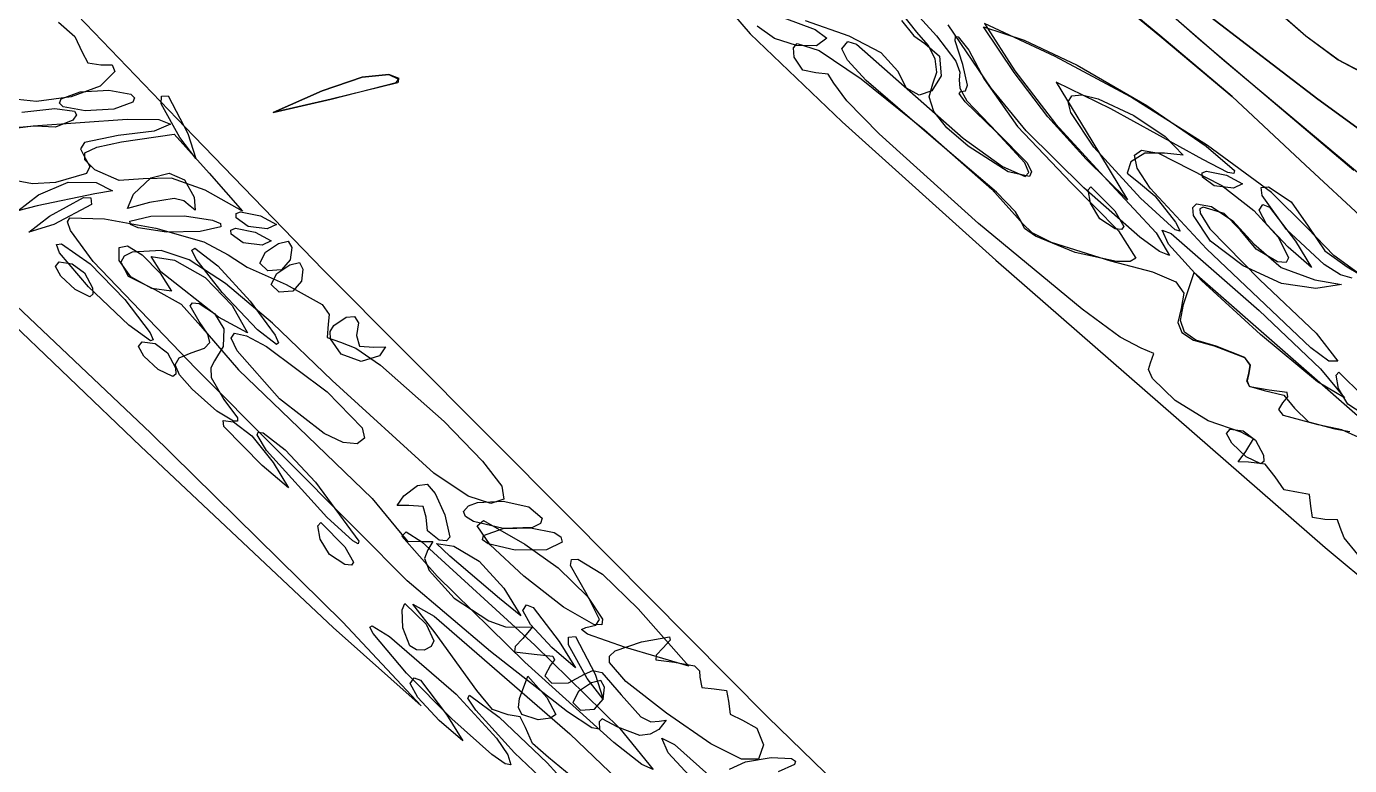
# Model space of a CAD drawing. Extents: x -886 to 651, y -59 to 942.
# Drawn here: x -359.68 to -312.21, y 154.74 to 181.24 of the extents above; entities that cross this region are included whole.
import ezdxf

# ---------------------------------------------------------------- set-up
doc = ezdxf.new("R2010")
doc.units = 0

msp = doc.modelspace()

# ---------------------------------------------------------------- linework, layer by layer
at = {"layer": 'Layer 1'}
for p, q in [((-353.67925, 177.31502), (-364.10565, 188.16112)), ((-316.703946, 180.017021), (-321.761311, 184.40117)), ((-320.892398, 183.699216), (-317.55909, 180.75116)), ((-316.60602, 183.38016), (-313.77858, 180.902201)), ((-313.777776, 180.901755), (-316.60519, 183.3798)), ((-335.208141, 182.717315), (-333.719969, 180.975691)), ((-319.01821, 180.91836), (-321.107647, 182.659421)), ((-321.01186, 182.55741), (-319.01948, 180.91262)), ((-327.73558, 181.03927), (-328.654671, 182.20823)), ((-328.011282, 181.98687), (-327.02632, 180.90483)), ((-358.53795, 181.39276), (-357.948962, 180.88446)), ((-332.50727, 181.54801), (-331.38382, 181.130227)), ((-330.16688, 180.89399), (-331.73181, 181.44608)), ((-328.281574, 181.456384), (-327.844393, 180.904089)), ((-317.182642, 181.581896), (-313.349045, 178.64019)), ((-313.348887, 178.639958), (-317.182473, 181.581656)), ((-357.948962, 180.88446), (-357.68846, 180.31712)), ((-333.719969, 180.975691), (-330.412032, 177.822862)), ((-332.84257, 180.812526), (-333.46245, 181.25994)), ((-331.38382, 181.130227), (-330.95859, 180.82154)), ((-329.008683, 180.297962), (-330.16688, 180.89399)), ((-327.844393, 180.904089), (-327.44901, 180.62806)), ((-327.322968, 180.573518), (-327.73558, 181.03927)), ((-327.02632, 180.90483), (-326.33461, 179.999319)), ((-325.06242, 179.03083), (-326.60459, 181.304)), ((-326.362706, 180.727291), (-326.348648, 180.88259)), ((-326.348648, 180.88259), (-326.252087, 180.871561)), ((-324.24248, 179.59291), (-325.34484, 181.23362)), ((-325.34484, 181.23362), (-323.88199, 180.74955)), ((-322.77296, 180.16342), (-325.30698, 181.35279)), ((-325.30698, 181.35279), (-324.22385, 179.65034)), ((-319.01948, 180.91262), (-316.418645, 178.728181)), ((-316.418678, 178.729739), (-319.01821, 180.91836)), ((-313.77858, 180.902201), (-312.612737, 180.052203)), ((-312.611936, 180.051746), (-313.777776, 180.901755)), ((-332.051786, 180.561107), (-332.84257, 180.812526)), ((-332.162255, 180.479051), (-332.02809, 180.634272)), ((-332.13225, 180.14056), (-332.162255, 180.479051)), ((-331.34037, 180.549505), (-332.051786, 180.561107)), ((-332.02809, 180.634272), (-331.244841, 180.382446)), ((-330.95859, 180.82154), (-331.34037, 180.549505)), ((-330.95859, 180.82154), (-330.95859, 180.82154)), ((-330.43048, 180.44492), (-330.206124, 180.708454)), ((-330.227641, 180.034557), (-330.43048, 180.44492)), ((-330.206124, 180.708454), (-329.89545, 180.60829)), ((-329.89545, 180.60829), (-326.07112, 177.239301)), ((-327.44901, 180.62806), (-326.918971, 180.178445)), ((-327.08086, 180.08231), (-327.322968, 180.573518)), ((-326.08813, 179.87999), (-326.362706, 180.727291)), ((-326.252087, 180.871561), (-325.866643, 180.388241)), ((-323.88199, 180.74955), (-321.986421, 179.861301)), ((-317.55909, 180.75116), (-312.057895, 176.093516)), ((-357.68846, 180.31712), (-357.481181, 179.935161)), ((-357.481181, 179.935161), (-357.02014, 179.87259)), ((-331.828607, 179.681696), (-332.13225, 180.14056)), ((-331.244841, 180.382446), (-329.737695, 179.360155)), ((-329.554959, 179.303515), (-330.227641, 180.034557)), ((-328.4217, 179.64024), (-329.008683, 180.297962)), ((-327.021633, 179.605404), (-327.08086, 180.08231)), ((-326.918971, 180.178445), (-326.85916, 179.47599)), ((-326.33461, 179.999319), (-326.190088, 179.609858)), ((-325.866643, 180.388241), (-325.31674, 179.35277)), ((-320.068168, 178.720023), (-322.77296, 180.16342)), ((-311.258233, 175.442381), (-316.703946, 180.017021)), ((-312.612737, 180.052203), (-311.82147, 179.62578)), ((-311.82064, 179.62542), (-312.611936, 180.051746)), ((-356.50654, 179.62632), (-357.040613, 179.106133)), ((-357.02014, 179.87259), (-356.604554, 179.868244)), ((-356.604554, 179.868244), (-356.50654, 179.62632)), ((-346.68075, 179.52008), (-347.638405, 179.428078)), ((-347.637145, 179.427567), (-346.67949, 179.51957)), ((-346.312229, 179.376869), (-346.68075, 179.52008)), ((-346.67949, 179.51957), (-346.329068, 179.352971)), ((-331.35581, 179.57984), (-331.828607, 179.681696)), ((-330.920616, 179.53546), (-331.35581, 179.57984)), ((-330.70734, 179.21475), (-330.920616, 179.53546)), ((-328.106415, 179.026692), (-328.4217, 179.64024)), ((-326.85916, 179.47599), (-327.196365, 178.93103)), ((-327.15766, 179.18256), (-327.021633, 179.605404)), ((-326.190088, 179.609858), (-326.21527, 179.33143)), ((-325.918001, 179.135739), (-326.08813, 179.87999)), ((-323.02894, 178.004713), (-324.24248, 179.59291)), ((-324.22385, 179.65034), (-322.757155, 177.749253)), ((-321.986421, 179.861301), (-319.48321, 178.40549)), ((-357.040613, 179.106133), (-358.084116, 178.723266)), ((-347.638405, 179.428078), (-349.06853, 178.93499)), ((-349.06727, 178.93448), (-347.637145, 179.427567)), ((-348.74795, 178.63971), (-346.41292, 179.233938)), ((-346.35891, 179.2243), (-348.74669, 178.6392)), ((-346.41292, 179.233938), (-346.312229, 179.376869)), ((-346.329068, 179.352971), (-346.35891, 179.2243)), ((-346.35891, 179.2243), (-346.35891, 179.2243)), ((-330.247731, 178.571316), (-330.70734, 179.21475)), ((-329.737695, 179.360155), (-327.46184, 177.54247)), ((-327.22128, 177.29307), (-329.554959, 179.303515)), ((-327.655044, 178.785776), (-328.106415, 179.026692)), ((-327.28795, 178.716689), (-327.15766, 179.18256)), ((-326.21527, 179.33143), (-326.197329, 179.028391)), ((-326.197329, 179.028391), (-325.93539, 178.571906)), ((-325.985233, 178.940642), (-325.918001, 179.135739)), ((-325.31674, 179.35277), (-324.118601, 177.655794)), ((-325.31674, 179.35277), (-325.31674, 179.35277)), ((-323.808081, 177.504081), (-325.06242, 179.03083)), ((-320.77447, 178.29368), (-322.7365, 179.24721)), ((-322.7365, 179.24721), (-321.45747, 177.13778)), ((-359.326087, 178.552981), (-360.45556, 178.67054)), ((-358.084116, 178.723266), (-359.326087, 178.552981)), ((-358.501824, 178.498672), (-358.43615, 178.64835)), ((-358.43615, 178.64835), (-357.755507, 178.894563)), ((-357.755507, 178.894563), (-356.72283, 178.9622)), ((-356.72283, 178.9622), (-355.942741, 178.810497)), ((-355.8694, 178.5293), (-356.550042, 178.283088)), ((-355.942741, 178.810497), (-355.803726, 178.678978)), ((-355.803726, 178.678978), (-355.8694, 178.5293)), ((-355.8694, 178.5293), (-355.8694, 178.5293)), ((-354.848211, 178.467651), (-354.840817, 178.73979)), ((-354.840817, 178.73979), (-354.59761, 178.75999)), ((-354.59761, 178.75999), (-353.88891, 177.4095)), ((-349.06853, 178.93499), (-350.83509, 178.15629)), ((-350.83509, 178.15629), (-348.74795, 178.63971)), ((-350.83383, 178.15578), (-349.06727, 178.93448)), ((-348.74669, 178.6392), (-350.83383, 178.15578)), ((-349.06853, 178.93499), (-349.06853, 178.93499)), ((-329.082833, 177.389316), (-330.247731, 178.571316)), ((-327.196365, 178.93103), (-327.655044, 178.785776)), ((-327.125234, 178.196943), (-327.28795, 178.716689)), ((-326.213613, 178.835613), (-326.15123, 178.90616)), ((-325.998719, 178.542295), (-326.213613, 178.835613)), ((-326.15123, 178.90616), (-325.985233, 178.940642)), ((-324.90117, 177.47517), (-325.998719, 178.542295)), ((-325.93539, 178.571906), (-324.85769, 177.44606)), ((-322.301979, 178.541076), (-322.168753, 178.753595)), ((-322.21425, 178.159437), (-322.301979, 178.541076)), ((-322.168753, 178.753595), (-321.811596, 178.789994)), ((-321.811596, 178.789994), (-321.22753, 178.64327)), ((-321.22753, 178.64327), (-319.951492, 178.05057)), ((-317.304546, 176.975065), (-320.068168, 178.720023)), ((-313.78655, 176.26547), (-316.418678, 178.729739)), ((-316.418645, 178.728181), (-313.78598, 176.26565)), ((-313.349045, 178.64019), (-303.5584, 171.5038)), ((-303.55822, 171.50356), (-313.348887, 178.639958)), ((-359.845252, 178.166003), (-358.65948, 178.30552)), ((-358.65948, 178.30552), (-357.956766, 178.210601)), ((-358.362809, 178.367153), (-358.501824, 178.498672)), ((-357.58272, 178.21545), (-358.362809, 178.367153)), ((-357.887025, 178.072168), (-358.022, 177.8843)), ((-357.956766, 178.210601), (-357.887025, 178.072168)), ((-356.550042, 178.283088), (-357.58272, 178.21545)), ((-354.18028, 177.2566), (-354.848211, 178.467651)), ((-326.663829, 177.613269), (-327.125234, 178.196943)), ((-321.387834, 176.916811), (-322.21425, 178.159437)), ((-317.46749, 176.4778), (-320.77447, 178.29368)), ((-319.951492, 178.05057), (-318.82553, 177.29452)), ((-319.48321, 178.4055), (-317.347329, 176.95527)), ((-319.48321, 178.40549), (-319.48321, 178.4055)), ((-360.280435, 177.573828), (-359.44172, 177.67821)), ((-359.38127, 177.66984), (-360.229794, 177.602476)), ((-359.44172, 177.67821), (-356.07084, 177.91331)), ((-358.644331, 177.627602), (-359.38127, 177.66984)), ((-358.022, 177.8843), (-358.644331, 177.627602)), ((-358.022, 177.8843), (-358.022, 177.8843)), ((-356.07084, 177.91331), (-354.932684, 177.908359)), ((-354.51284, 177.7345), (-355.102621, 177.494575)), ((-354.932684, 177.908359), (-354.51284, 177.7345)), ((-354.51284, 177.7345), (-354.51284, 177.7345)), ((-330.412032, 177.822862), (-324.89844, 172.86503)), ((-325.89805, 176.95562), (-326.663829, 177.613269)), ((-324.118601, 177.655794), (-322.19105, 175.63526)), ((-321.65928, 176.49027), (-323.02894, 178.004713)), ((-322.757155, 177.749253), (-320.75184, 175.56921)), ((-356.39189, 177.33082), (-357.602376, 177.082765)), ((-357.161328, 176.913425), (-356.27481, 177.10432)), ((-355.102621, 177.494575), (-356.39189, 177.33082)), ((-356.27481, 177.10432), (-354.38688, 177.38214)), ((-354.38688, 177.38214), (-353.12274, 175.97946)), ((-353.604826, 176.514095), (-354.18028, 177.2566)), ((-353.88891, 177.4095), (-353.604826, 176.514095)), ((-353.88891, 177.4095), (-353.88891, 177.4095)), ((-349.04234, 172.51748), (-353.67925, 177.31502)), ((-325.523396, 174.174868), (-329.082833, 177.389316)), ((-327.46185, 177.54247), (-325.047937, 175.404006)), ((-327.46184, 177.54247), (-327.46185, 177.54247)), ((-324.879151, 175.306191), (-327.22128, 177.29307)), ((-326.07112, 177.239301), (-324.656415, 176.219917)), ((-323.862329, 176.35448), (-324.90117, 177.47517)), ((-324.85769, 177.44606), (-323.780686, 176.352298)), ((-321.74313, 175.451923), (-323.808081, 177.504081)), ((-321.45747, 177.13778), (-320.17845, 175.02836)), ((-318.82553, 177.29452), (-318.176154, 176.628726)), ((-318.82553, 177.29452), (-318.82553, 177.29452)), ((-357.602376, 177.082765), (-357.74498, 176.850656)), ((-357.74498, 176.850656), (-357.58809, 176.54059)), ((-357.59258, 176.457309), (-357.585849, 176.713339)), ((-357.585849, 176.713339), (-357.161328, 176.913425)), ((-324.454441, 176.034681), (-325.89805, 176.95562)), ((-319.71332, 175.08173), (-321.387834, 176.916811)), ((-319.554567, 176.694404), (-320.056282, 176.393449)), ((-319.924801, 176.625718), (-319.669009, 176.807235)), ((-319.823, 176.16681), (-319.924801, 176.625718)), ((-319.669009, 176.807235), (-319.05918, 176.696568)), ((-318.84893, 176.70169), (-319.554567, 176.694404)), ((-319.05918, 176.696568), (-316.79164, 175.53951)), ((-318.176154, 176.628726), (-318.84893, 176.70169)), ((-317.347329, 176.95527), (-316.33491, 176.08047)), ((-315.010802, 175.2874), (-317.304546, 176.975065)), ((-357.22573, 176.09858), (-357.59258, 176.457309)), ((-357.58809, 176.54059), (-357.414598, 176.220227)), ((-357.414598, 176.220227), (-357.52552, 175.971549)), ((-324.656415, 176.219917), (-323.85092, 175.8619)), ((-323.710958, 176.003206), (-323.862329, 176.35448)), ((-323.780686, 176.352298), (-323.62445, 176.025581)), ((-320.17845, 175.02836), (-321.65928, 176.49027)), ((-320.056282, 176.393449), (-320.187652, 175.985249)), ((-319.360047, 175.445305), (-319.823, 176.16681)), ((-316.579997, 176.005347), (-317.46749, 176.4778)), ((-311.66719, 174.310384), (-313.78655, 176.26547)), ((-313.78598, 176.26565), (-311.666611, 174.310581)), ((-359.469657, 175.598711), (-360.044456, 175.70314)), ((-357.52552, 175.971549), (-358.64471, 175.65216)), ((-356.360099, 175.722037), (-357.22573, 176.09858)), ((-355.49173, 175.77475), (-356.360099, 175.722037)), ((-355.84051, 175.2352), (-355.221539, 175.810188)), ((-354.482045, 175.805971), (-355.49173, 175.77475)), ((-355.221539, 175.810188), (-354.568296, 175.977588)), ((-354.568296, 175.977588), (-354.00864, 175.744341)), ((-353.27667, 175.37781), (-354.482045, 175.805971)), ((-354.00864, 175.744341), (-353.67043, 175.11739)), ((-353.12274, 175.97946), (-351.93194, 174.62251)), ((-353.12274, 175.97946), (-353.12274, 175.97946)), ((-323.697461, 175.857706), (-324.454441, 176.034681)), ((-323.85092, 175.8619), (-323.710958, 176.003206)), ((-323.62445, 176.025581), (-323.697461, 175.857706)), ((-320.187652, 175.985249), (-319.78225, 175.65623)), ((-317.496579, 175.992373), (-317.335215, 176.055131)), ((-317.48942, 175.84274), (-317.496579, 175.992373)), ((-317.061487, 175.533546), (-317.48942, 175.84274)), ((-317.335215, 176.055131), (-316.62091, 175.91104)), ((-316.62091, 175.91104), (-316.046906, 175.602796)), ((-316.358572, 175.967947), (-316.579997, 176.005347)), ((-316.33491, 176.08047), (-316.358572, 175.967947)), ((-359.99851, 174.634136), (-359.25591, 175.21019)), ((-358.64471, 175.65216), (-359.469657, 175.598711)), ((-357.22577, 175.24668), (-359.29721, 174.81364)), ((-359.25591, 175.21019), (-358.181974, 175.658296)), ((-358.181974, 175.658296), (-357.18447, 175.64324)), ((-356.600496, 175.352987), (-357.22577, 175.24668)), ((-357.22577, 175.24668), (-357.22577, 175.24668)), ((-357.18447, 175.64324), (-356.600496, 175.352987)), ((-356.061074, 174.712863), (-355.84051, 175.2352)), ((-351.93194, 174.62251), (-353.27667, 175.37781)), ((-325.047937, 175.404006), (-323.92377, 174.15235)), ((-324.197225, 174.600626), (-324.879151, 175.306191)), ((-322.19105, 175.63526), (-320.500215, 173.914959)), ((-319.737812, 173.689853), (-321.74313, 175.451923)), ((-321.590855, 175.379912), (-321.488551, 175.498289)), ((-321.50741, 174.90312), (-321.590855, 175.379912)), ((-321.488551, 175.498289), (-320.6249, 174.62807)), ((-320.75184, 175.56921), (-319.152638, 173.843089)), ((-319.78225, 175.65623), (-319.195401, 175.175079)), ((-317.33646, 173.27368), (-319.360047, 175.445305)), ((-316.37623, 175.44486), (-317.061487, 175.533546)), ((-316.79164, 175.53951), (-316.7916, 175.53963)), ((-316.7916, 175.53963), (-315.642603, 174.649597)), ((-316.046906, 175.602796), (-316.37624, 175.4448)), ((-316.37624, 175.4448), (-316.37623, 175.44486)), ((-315.376319, 175.471509), (-315.11153, 175.48854)), ((-315.347481, 175.187444), (-315.376319, 175.471509)), ((-314.47137, 173.96666), (-315.347481, 175.187444)), ((-315.11153, 175.48854), (-314.300424, 174.95303)), ((-313.71564, 174.01588), (-315.010802, 175.2874)), ((-364.008132, 174.97966), (-355.2233, 166.65358)), ((-359.29721, 174.81364), (-359.99851, 174.634136)), ((-358.85246, 174.43842), (-357.641405, 175.106351)), ((-357.34907, 174.85575), (-358.69956, 174.14705)), ((-357.641405, 175.106351), (-357.369268, 175.098957)), ((-357.369268, 175.098957), (-357.34907, 174.85575)), ((-357.34907, 174.85575), (-357.34907, 174.85575)), ((-355.27078, 174.931), (-356.061074, 174.712863)), ((-354.383339, 175.079738), (-355.27078, 174.931)), ((-354.034387, 174.990974), (-354.383339, 175.079738)), ((-353.81242, 174.79922), (-354.034387, 174.990974)), ((-353.628227, 174.650881), (-353.81242, 174.79922)), ((-353.67046, 175.1174), (-353.628227, 174.650881)), ((-353.67043, 175.11739), (-353.67046, 175.1174)), ((-321.173421, 174.346159), (-321.50741, 174.90312)), ((-318.470925, 173.949234), (-319.71332, 175.08173)), ((-319.195401, 175.175079), (-318.45274, 174.22658)), ((-317.825625, 174.745686), (-317.703577, 174.887898)), ((-317.8104, 174.4596), (-317.825625, 174.745686)), ((-317.703577, 174.887898), (-317.158276, 174.792405)), ((-317.45971, 174.76805), (-317.576028, 174.708227)), ((-316.709594, 174.541651), (-317.45971, 174.76805)), ((-317.158276, 174.792405), (-316.395725, 174.276537)), ((-315.45321, 174.6526), (-315.316671, 174.856832)), ((-315.316671, 174.856832), (-315.085551, 174.767002)), ((-315.085551, 174.767002), (-314.14766, 173.54189)), ((-314.300424, 174.95303), (-313.69592, 174.08152)), ((-359.594961, 173.86297), (-358.85246, 174.43842)), ((-358.216385, 174.241835), (-358.12822, 174.38208)), ((-358.100174, 173.927457), (-358.216385, 174.241835)), ((-358.12822, 174.38208), (-356.883397, 174.349968)), ((-356.883397, 174.349968), (-355.037263, 174.005557)), ((-355.96929, 174.261358), (-355.21943, 174.43615)), ((-355.953543, 174.147708), (-355.96929, 174.261358)), ((-355.21943, 174.43615), (-354.017864, 174.453444)), ((-354.017864, 174.453444), (-353.00265, 174.3)), ((-353.00265, 174.3), (-352.720293, 174.174492)), ((-352.162469, 174.532089), (-352.001105, 174.594849)), ((-352.15531, 174.38245), (-352.162469, 174.532089)), ((-351.727377, 174.073265), (-352.15531, 174.38245)), ((-352.001105, 174.594849), (-351.2868, 174.45075)), ((-351.2868, 174.45075), (-350.712796, 174.142515)), ((-323.98297, 174.22133), (-324.197225, 174.600626)), ((-320.62365, 173.99208), (-321.173421, 174.346159)), ((-320.6249, 174.62807), (-320.62465, 174.62807)), ((-320.62465, 174.62807), (-320.306742, 174.072415)), ((-317.19409, 173.541692), (-317.8104, 174.4596)), ((-317.576028, 174.708227), (-317.569723, 174.550963)), ((-317.569723, 174.550963), (-317.222636, 173.986898)), ((-316.13446, 173.94605), (-316.709594, 174.541651)), ((-316.395725, 174.276537), (-315.63715, 173.44371)), ((-315.642603, 174.649597), (-314.760926, 173.673091)), ((-315.183274, 174.149829), (-315.45321, 174.6526)), ((-358.69956, 174.14705), (-359.594961, 173.86297)), ((-357.290013, 172.818609), (-358.100174, 173.927457)), ((-355.67119, 174.0222), (-355.953543, 174.147708)), ((-354.655976, 173.868756), (-355.67119, 174.0222)), ((-355.037263, 174.005557), (-353.315265, 173.517998)), ((-353.45441, 173.88605), (-354.655976, 173.868756)), ((-352.704546, 174.060843), (-353.45441, 173.88605)), ((-353.45441, 173.88605), (-353.45441, 173.88605)), ((-352.720293, 174.174492), (-352.704546, 174.060843)), ((-352.346885, 173.943853), (-352.185524, 174.006611)), ((-352.33972, 173.79422), (-352.346885, 173.943853)), ((-351.911792, 173.485026), (-352.33972, 173.79422)), ((-352.185524, 174.006611), (-351.47122, 173.86252)), ((-351.04212, 173.98458), (-351.727377, 174.073265)), ((-351.47122, 173.86252), (-350.897216, 173.554285)), ((-350.712796, 174.142515), (-351.04213, 173.98452)), ((-351.04213, 173.98452), (-351.04212, 173.98458)), ((-321.801481, 171.101902), (-325.523396, 174.174868)), ((-323.872414, 173.998901), (-323.98297, 174.22133)), ((-323.92377, 174.15235), (-323.612254, 173.856971)), ((-323.472536, 173.720339), (-323.872414, 173.998901)), ((-323.612254, 173.856971), (-322.916149, 173.511154)), ((-320.385821, 173.966947), (-320.62365, 173.99208)), ((-320.500215, 173.914959), (-319.8712, 172.93982)), ((-320.306742, 174.072415), (-320.385821, 173.966947)), ((-319.152638, 173.843089), (-318.66237, 173.03337)), ((-318.70616, 173.43553), (-318.926714, 173.940096)), ((-318.926714, 173.940096), (-318.607527, 173.822048)), ((-318.607527, 173.822048), (-315.44498, 171.05849)), ((-318.288119, 173.897646), (-318.470925, 173.949234)), ((-318.45274, 174.22658), (-318.288119, 173.897646)), ((-317.222636, 173.986898), (-315.42431, 172.16011)), ((-315.553145, 173.25771), (-316.13446, 173.94605)), ((-314.41461, 173.32506), (-315.183274, 174.149829)), ((-313.119165, 172.702066), (-314.47137, 173.96666)), ((-312.771841, 173.024901), (-313.71564, 174.01588)), ((-313.69592, 174.08152), (-313.095878, 173.19572)), ((-313.69592, 174.08152), (-313.69592, 174.08152)), ((-358.611472, 173.426208), (-358.42169, 173.4506)), ((-358.49217, 173.12667), (-358.611472, 173.426208)), ((-358.42169, 173.4506), (-357.399076, 172.734198)), ((-356.35749, 172.85453), (-356.3533, 173.312747)), ((-356.3533, 173.312747), (-356.052655, 173.372219)), ((-356.052655, 173.372219), (-355.536715, 173.058241)), ((-353.744463, 173.22331), (-353.63934, 173.29151)), ((-353.63934, 173.29151), (-352.812769, 172.655761)), ((-353.315265, 173.517998), (-352.44285, 173.05644)), ((-351.22654, 173.39634), (-351.911792, 173.485026)), ((-350.897216, 173.554285), (-351.22655, 173.39629)), ((-351.22655, 173.39629), (-351.22654, 173.39634)), ((-351.10107, 173.15258), (-350.638549, 173.464304)), ((-350.638549, 173.464304), (-350.29464, 173.54673)), ((-350.29464, 173.54673), (-350.165266, 173.316785)), ((-350.165266, 173.316785), (-350.21854, 172.87753)), ((-322.05752, 173.13711), (-323.472536, 173.720339)), ((-322.916149, 173.511154), (-320.78247, 172.8404)), ((-319.029466, 173.172445), (-319.737812, 173.689853)), ((-317.522953, 172.132228), (-318.70616, 173.43553)), ((-316.023891, 172.660592), (-317.19409, 173.541692)), ((-315.63715, 173.44371), (-314.663966, 172.597942)), ((-315.63715, 173.44371), (-315.63715, 173.44371)), ((-314.760926, 173.673091), (-314.393729, 172.947035)), ((-313.567874, 172.596239), (-314.41461, 173.32506)), ((-314.14766, 173.54189), (-313.567874, 172.596239)), ((-314.14766, 173.54189), (-314.14766, 173.54189)), ((-355.583225, 166.17615), (-362.550828, 172.851453)), ((-357.4534, 171.90502), (-358.49217, 173.12667)), ((-353.60644, 168.97666), (-357.290013, 172.818609)), ((-355.937091, 172.270631), (-356.35749, 172.85453)), ((-356.177058, 173.000784), (-356.298005, 172.791735)), ((-355.892326, 173.153752), (-356.177058, 173.000784)), ((-354.8452, 173.20834), (-355.892326, 173.153752)), ((-355.536715, 173.058241), (-354.88664, 172.39611)), ((-354.86678, 172.44876), (-355.20393, 172.995732)), ((-355.20393, 172.995732), (-354.37678, 172.86346)), ((-353.840683, 172.872606), (-354.8452, 173.20834)), ((-354.37678, 172.86346), (-353.265466, 172.236715)), ((-352.538565, 172.025369), (-353.840683, 172.872606)), ((-353.596154, 172.900833), (-353.744463, 173.22331)), ((-352.66688, 171.7017), (-353.596154, 172.900833)), ((-352.44285, 173.05644), (-352.4426, 173.05644)), ((-352.4426, 173.05644), (-351.759974, 172.607759)), ((-351.304336, 172.760058), (-351.10107, 173.15258)), ((-350.21854, 172.87753), (-350.531069, 172.519055)), ((-350.21854, 172.87753), (-350.21854, 172.87753)), ((-324.89844, 172.86503), (-313.08549, 162.555211)), ((-320.565829, 172.814402), (-322.05752, 173.13711)), ((-320.78247, 172.8404), (-319.279307, 172.446138)), ((-320.082995, 172.817852), (-320.565829, 172.814402)), ((-319.8712, 172.93982), (-320.082995, 172.817852)), ((-318.66237, 173.03337), (-319.029466, 173.172445)), ((-313.60213, 169.72233), (-317.33646, 173.27368)), ((-314.78817, 172.80835), (-315.553145, 173.25771)), ((-314.393729, 172.947035), (-314.480297, 172.783214)), ((-313.095878, 173.19572), (-312.29548, 172.62585)), ((-311.42467, 172.04668), (-312.771841, 173.024901)), ((-358.643991, 172.63705), (-358.509823, 172.801209)), ((-358.451229, 172.290536), (-358.643991, 172.63705)), ((-358.509823, 172.801209), (-358.04319, 172.73477)), ((-358.04319, 172.73477), (-357.599856, 172.409155)), ((-357.599856, 172.409155), (-357.31139, 171.86859)), ((-357.399076, 172.734198), (-356.14865, 171.45459)), ((-356.298005, 172.791735), (-356.034857, 172.288501)), ((-354.88664, 172.39611), (-354.482919, 171.753459)), ((-354.88664, 172.39611), (-354.88664, 172.39611)), ((-352.79239, 170.82021), (-354.86678, 172.44876)), ((-352.812769, 172.655761), (-351.65082, 171.38744)), ((-351.759974, 172.607759), (-350.36364, 171.99569)), ((-351.02497, 172.48338), (-351.304336, 172.760058)), ((-350.531069, 172.519055), (-351.02497, 172.48338)), ((-350.900582, 171.988305), (-350.69732, 172.38082)), ((-350.69732, 172.38082), (-350.234799, 172.692548)), ((-350.234799, 172.692548), (-349.89089, 172.77497)), ((-349.89089, 172.77497), (-349.761516, 172.545029)), ((-349.761516, 172.545029), (-349.81479, 172.10577)), ((-340.19049, 163.63961), (-349.04234, 172.51748)), ((-319.279307, 172.446138), (-318.446427, 172.090491)), ((-318.16586, 171.27662), (-317.78724, 172.41749)), ((-317.78724, 172.41749), (-310.96474, 166.44662)), ((-314.649964, 172.025047), (-316.023891, 172.660592)), ((-314.480297, 172.783214), (-314.78817, 172.80835)), ((-314.663966, 172.597942), (-313.45757, 172.15269)), ((-312.53401, 172.332509), (-313.119165, 172.702066)), ((-312.29548, 172.62585), (-311.852761, 172.362824)), ((-357.93707, 171.80991), (-358.451229, 172.290536)), ((-356.007391, 170.525779), (-357.4534, 171.90502)), ((-357.31139, 171.86861), (-357.301227, 171.640441)), ((-357.31139, 171.86859), (-357.31139, 171.86861)), ((-356.034857, 172.288501), (-355.0755, 171.81026)), ((-355.17956, 171.8518), (-355.937091, 172.270631)), ((-353.265466, 172.236715), (-352.30239, 171.23491)), ((-350.858358, 170.605437), (-352.538565, 172.025369)), ((-350.62122, 171.71162), (-350.900582, 171.988305)), ((-350.36364, 171.99569), (-349.068137, 171.275872)), ((-349.81479, 172.10577), (-350.127315, 171.747299)), ((-349.81479, 172.10577), (-349.81479, 172.10577)), ((-318.446427, 172.090491), (-318.149801, 171.682886)), ((-315.401809, 170.193413), (-317.522953, 172.132228)), ((-315.42431, 172.16011), (-313.400817, 170.242043)), ((-313.42247, 171.8438), (-314.649964, 172.025047)), ((-313.45757, 172.15269), (-312.494154, 171.994334)), ((-312.494154, 171.994334), (-313.42247, 171.8438)), ((-312.11268, 172.21475), (-312.53401, 172.332509)), ((-357.413064, 171.553581), (-357.93707, 171.80991)), ((-357.301227, 171.640441), (-357.413064, 171.553581)), ((-356.14865, 171.45459), (-356.14864, 171.45461)), ((-356.14864, 171.45461), (-355.243737, 170.262157)), ((-354.482919, 171.753459), (-355.17956, 171.8518)), ((-355.0755, 171.81026), (-354.137629, 171.280935)), ((-351.397866, 170.366737), (-352.66688, 171.7017)), ((-351.65082, 171.38744), (-351.65077, 171.38759)), ((-351.65077, 171.38759), (-350.75493, 170.167948)), ((-350.127315, 171.747299), (-350.62122, 171.71162)), ((-318.149801, 171.682886), (-318.2554, 171.13275)), ((-354.137629, 171.280935), (-353.42733, 170.48971)), ((-353.8086, 171.223529), (-353.728547, 171.330325)), ((-353.49136, 170.66029), (-353.8086, 171.223529)), ((-353.728547, 171.330325), (-353.48936, 171.30529)), ((-353.48936, 171.30529), (-352.93956, 170.951318)), ((-352.93956, 170.951318), (-352.60561, 170.39426)), ((-352.30239, 171.23491), (-351.752889, 170.262556)), ((-352.30239, 171.23491), (-352.30239, 171.23491)), ((-349.068137, 171.275872), (-348.819046, 170.913983)), ((-348.819046, 170.913983), (-348.85751, 170.57137)), ((-320.433486, 170.096757), (-321.801481, 171.101902)), ((-318.2554, 171.13275), (-318.370504, 170.632755)), ((-318.269293, 170.693671), (-318.16586, 171.27662)), ((-315.44498, 171.05849), (-313.247396, 168.96764)), ((-315.44498, 171.05849), (-315.44498, 171.05849)), ((-355.233745, 169.965353), (-356.007391, 170.525779)), ((-353.169398, 170.213058), (-353.49136, 170.66029)), ((-353.42733, 170.48971), (-352.078363, 168.930596)), ((-351.752889, 170.262556), (-352.79239, 170.82021)), ((-348.71957, 168.55162), (-350.858358, 170.605437)), ((-348.85751, 170.57137), (-348.89219, 170.092055)), ((-348.783802, 170.308089), (-348.65344, 170.5204)), ((-348.65344, 170.5204), (-348.213966, 170.813436)), ((-348.213966, 170.813436), (-347.909411, 170.84133)), ((-347.909411, 170.84133), (-347.773278, 170.618874)), ((-347.773278, 170.618874), (-347.83907, 170.16086)), ((-318.370504, 170.632755), (-318.230224, 170.265756)), ((-318.131549, 170.279541), (-318.269293, 170.693671)), ((-355.243737, 170.262157), (-355.133832, 170.0042)), ((-355.133832, 170.0042), (-355.233745, 169.965353)), ((-353.09909, 169.913385), (-353.169398, 170.213058)), ((-352.6061, 170.39426), (-352.629625, 169.767745)), ((-352.60561, 170.39426), (-352.6061, 170.39426)), ((-352.335195, 170.063126), (-352.215796, 170.242423)), ((-352.121895, 169.609567), (-352.335195, 170.063126)), ((-352.215796, 170.242423), (-351.787906, 170.143884)), ((-351.787906, 170.143884), (-351.075732, 169.763939)), ((-350.715589, 169.841575), (-351.397866, 170.366737)), ((-350.75493, 170.167948), (-350.636627, 169.895711)), ((-348.89219, 170.092055), (-348.416, 169.91691)), ((-348.776779, 170.044349), (-348.783802, 170.308089)), ((-348.3857, 169.49692), (-348.776779, 170.044349)), ((-347.83907, 170.16086), (-347.83907, 170.16085)), ((-347.83907, 170.16085), (-347.738251, 169.781938)), ((-319.68954, 169.70092), (-320.433486, 170.096757)), ((-318.230224, 170.265756), (-317.803585, 169.997025)), ((-317.718215, 169.99031), (-318.131549, 170.279541)), ((-317.803585, 169.997025), (-317.05961, 169.79183)), ((-316.99488, 169.78206), (-317.718215, 169.99031)), ((-313.35279, 168.499078), (-315.401809, 170.193413)), ((-313.400817, 170.242043), (-312.6224, 169.24145)), ((-355.664091, 169.77175), (-355.529923, 169.935909)), ((-355.471329, 169.425236), (-355.664091, 169.77175)), ((-355.529923, 169.935909), (-355.06329, 169.86947)), ((-355.06329, 169.86947), (-354.619953, 169.543855)), ((-354.619953, 169.543855), (-354.33149, 169.00329)), ((-354.209035, 169.355936), (-353.76798, 169.53479)), ((-353.76798, 169.53479), (-353.294072, 169.705789)), ((-353.294072, 169.705789), (-353.09909, 169.913385)), ((-352.629625, 169.767745), (-352.9392, 169.24677)), ((-350.60037, 167.89395), (-352.121895, 169.609567)), ((-351.075732, 169.763939), (-348.89536, 168.14554)), ((-350.636627, 169.895711), (-350.715589, 169.841575)), ((-348.416, 169.91691), (-347.862277, 169.705496)), ((-347.672304, 169.229398), (-348.3857, 169.49692)), ((-347.862277, 169.705496), (-346.975544, 169.099219)), ((-347.738251, 169.781938), (-347.22317, 169.74588)), ((-347.22317, 169.74588), (-346.800013, 169.753178)), ((-346.800013, 169.753178), (-347.0207, 169.42632)), ((-319.23225, 169.520124), (-319.68954, 169.70092)), ((-319.3488, 169.17852), (-319.23225, 169.520124)), ((-317.05961, 169.79183), (-315.978945, 169.374742)), ((-315.969414, 169.370823), (-316.99488, 169.78206)), ((-312.954829, 169.239464), (-313.60213, 169.72233)), ((-354.95717, 168.94461), (-355.471329, 169.425236)), ((-354.351006, 169.112833), (-354.209035, 169.355936)), ((-354.192514, 168.755171), (-354.351006, 169.112833)), ((-352.9392, 169.24677), (-353.07123, 169.000177)), ((-347.0207, 169.42632), (-347.672304, 169.229398)), ((-346.975544, 169.099219), (-344.69184, 167.07507)), ((-319.426139, 168.942258), (-319.3488, 169.17852)), ((-315.978945, 169.374742), (-315.775926, 169.099564)), ((-315.776087, 169.096547), (-315.969414, 169.370823)), ((-315.81904, 168.79607), (-315.776087, 169.096547)), ((-315.775926, 169.099564), (-315.81793, 168.79612)), ((-312.6224, 169.24145), (-312.954829, 169.239464)), ((-354.43316, 168.688285), (-354.95717, 168.94461)), ((-354.321326, 168.775146), (-354.43316, 168.688285)), ((-354.33149, 169.00331), (-354.321326, 168.775146)), ((-354.33149, 169.00329), (-354.33149, 169.00331)), ((-353.73218, 168.23264), (-354.192514, 168.755171)), ((-347.78397, 163.13111), (-353.60644, 168.97666)), ((-353.07123, 169.000177), (-353.051224, 168.658324)), ((-353.051224, 168.658324), (-352.59966, 167.86959)), ((-352.078363, 168.930596), (-349.60498, 166.55507)), ((-345.061591, 165.2184), (-348.71957, 168.55162)), ((-319.274451, 168.615925), (-319.426139, 168.942258)), ((-318.465217, 167.831049), (-319.274451, 168.615925)), ((-315.894349, 168.521725), (-315.81904, 168.79607)), ((-315.81793, 168.79612), (-315.886659, 168.540372)), ((-315.886659, 168.540372), (-315.805712, 168.339772)), ((-313.247396, 168.96764), (-312.38596, 167.92922)), ((-312.688765, 168.732532), (-312.586461, 168.850909)), ((-312.60532, 168.25574), (-312.688765, 168.732532)), ((-312.586461, 168.850909), (-311.72281, 167.98069)), ((-352.85425, 167.451207), (-353.73218, 168.23264)), ((-348.89536, 168.14554), (-347.632727, 166.854086)), ((-348.89536, 168.14554), (-348.89536, 168.14554)), ((-315.791707, 168.324539), (-315.894349, 168.521725)), ((-315.805712, 168.339772), (-315.26704, 168.18431)), ((-315.09347, 168.19551), (-315.791707, 168.324539)), ((-315.26704, 168.18431), (-314.570276, 168.025019)), ((-314.445905, 168.112255), (-315.09347, 168.19551)), ((-314.419724, 167.964292), (-314.445905, 168.112255)), ((-312.38596, 167.92922), (-313.35279, 168.499078)), ((-312.271331, 167.698774), (-312.60532, 168.25574)), ((-352.59966, 167.86959), (-352.11085, 167.212896)), ((-348.998278, 166.642544), (-350.60037, 167.89395)), ((-317.283553, 167.099893), (-318.465217, 167.831049)), ((-314.740422, 167.50878), (-314.59796, 167.75084)), ((-314.59796, 167.75084), (-314.419724, 167.964292)), ((-314.570276, 168.025019), (-314.1779, 167.55948)), ((-311.72156, 167.34469), (-312.271331, 167.698774)), ((-352.25476, 167.092364), (-352.85425, 167.451207)), ((-352.11085, 167.212896), (-352.114786, 167.089159)), ((-314.576407, 167.296611), (-314.740422, 167.50878)), ((-313.3306, 166.96296), (-314.576407, 167.296611)), ((-314.1779, 167.55948), (-313.682506, 167.059442)), ((-355.2233, 166.65358), (-355.22336, 166.65354)), ((-355.22336, 166.65354), (-348.332623, 159.874431)), ((-352.596645, 166.897594), (-352.628084, 167.112804)), ((-352.628084, 167.112804), (-352.25881, 167.059)), ((-351.22364, 165.49721), (-352.596645, 166.897594)), ((-352.25881, 167.059), (-351.601754, 166.55933)), ((-352.114786, 167.089159), (-352.25476, 167.092364)), ((-351.405563, 166.595008), (-351.36782, 166.69593)), ((-351.36782, 166.69593), (-351.18618, 166.66705)), ((-351.18618, 166.66705), (-350.396791, 166.059476)), ((-348.320015, 166.328297), (-348.998278, 166.642544)), ((-347.632727, 166.854086), (-347.547962, 166.480232)), ((-344.69184, 167.07507), (-343.322728, 165.650518)), ((-316.09191, 166.69846), (-317.283553, 167.099893)), ((-316.623605, 166.640436), (-316.489437, 166.804598)), ((-316.43084, 166.293921), (-316.623605, 166.640436)), ((-316.489437, 166.804598), (-316.0228, 166.73816)), ((-315.65983, 166.460287), (-316.09191, 166.69846)), ((-316.0228, 166.73816), (-315.579466, 166.412541)), ((-313.682506, 167.059442), (-312.73808, 166.81721)), ((-312.482588, 166.780316), (-313.3306, 166.96296)), ((-312.73808, 166.81721), (-312.19778, 166.721061)), ((-311.892892, 166.511978), (-312.482588, 166.780316)), ((-348.679859, 159.689592), (-355.583225, 166.17615)), ((-351.601754, 166.55933), (-350.82799, 165.60921)), ((-351.070064, 166.031123), (-351.405563, 166.595008)), ((-349.60498, 166.55507), (-347.275411, 164.317995)), ((-347.8228, 166.27934), (-348.320015, 166.328297)), ((-347.547962, 166.480232), (-347.8228, 166.27934)), ((-315.91668, 165.8133), (-316.43084, 166.293921)), ((-315.92339, 166.00586), (-315.65983, 166.460287)), ((-315.579466, 166.412541), (-315.291, 165.87198)), ((-348.90008, 163.64669), (-351.070064, 166.031123)), ((-350.396791, 166.059476), (-349.3102, 164.90396)), ((-316.207109, 165.634262), (-315.92339, 166.00586)), ((-315.392677, 165.556968), (-315.91668, 165.8133)), ((-315.291, 165.872), (-315.280841, 165.64383)), ((-315.291, 165.87198), (-315.291, 165.872)), ((-350.279948, 164.694055), (-351.22364, 165.49721)), ((-350.82799, 165.60921), (-350.279948, 164.694055)), ((-350.82799, 165.60921), (-350.82799, 165.60921)), ((-343.838475, 164.394444), (-345.061591, 165.2184)), ((-343.322728, 165.650518), (-342.62992, 164.758791)), ((-315.82989, 165.62133), (-316.207109, 165.634262)), ((-315.237334, 165.546662), (-315.82989, 165.62133)), ((-315.280841, 165.64383), (-315.392677, 165.556968)), ((-314.88216, 165.09242), (-315.237334, 165.546662)), ((-349.3102, 164.90396), (-347.756085, 162.786253)), ((-349.3102, 164.90396), (-349.3102, 164.90396)), ((-346.14069, 164.40631), (-345.647356, 164.78488)), ((-345.647356, 164.78488), (-345.31105, 164.831321)), ((-345.31105, 164.831321), (-345.023644, 164.495459)), ((-342.62992, 164.758791), (-342.551497, 164.290719)), ((-314.558839, 164.629981), (-314.88216, 165.09242)), ((-347.275411, 164.317995), (-346.27221, 163.09174)), ((-346.38633, 164.060389), (-346.14069, 164.40631)), ((-345.023644, 164.495459), (-344.67701, 163.72712)), ((-343.02554, 164.13713), (-343.838475, 164.394444)), ((-342.551497, 164.290719), (-343.02554, 164.13713)), ((-314.04285, 164.53565), (-314.558839, 164.629981)), ((-313.641754, 164.460931), (-314.04285, 164.53565)), ((-313.59468, 164.04566), (-313.641754, 164.460931)), ((-345.9621, 164.066), (-346.38633, 164.060389)), ((-345.447027, 164.029948), (-345.9621, 164.066)), ((-345.34621, 163.65104), (-345.447027, 164.029948)), ((-343.99615, 163.85141), (-343.82537, 164.049513)), ((-343.926773, 163.667366), (-343.99615, 163.85141)), ((-343.82537, 164.049513), (-343.495988, 164.17372)), ((-343.495988, 164.17372), (-342.574558, 164.218223)), ((-342.574558, 164.218223), (-341.658133, 164.020464)), ((-341.658133, 164.020464), (-341.17299, 163.61599)), ((-313.533356, 163.63406), (-313.59468, 164.04566)), ((-349.227215, 163.336563), (-349.124911, 163.454943)), ((-349.14377, 162.85977), (-349.227215, 163.336563)), ((-349.124911, 163.454943), (-348.26126, 162.58472)), ((-347.975801, 162.798165), (-348.90008, 163.64669)), ((-345.289369, 163.150536), (-345.34621, 163.65104)), ((-344.67701, 163.72712), (-344.488918, 162.933516)), ((-344.67701, 163.72712), (-344.67701, 163.72712)), ((-343.636925, 163.490141), (-343.926773, 163.667366)), ((-342.58149, 163.23685), (-343.636925, 163.490141)), ((-343.51127, 163.33112), (-343.28811, 163.52935)), ((-343.049211, 162.648267), (-343.51127, 163.33112)), ((-343.28811, 163.52935), (-341.79657, 162.67808)), ((-341.239974, 163.414201), (-341.527864, 163.275453)), ((-341.17299, 163.61599), (-341.239974, 163.414201)), ((-341.17299, 163.61599), (-341.17299, 163.61599)), ((-333.081178, 156.472343), (-340.19049, 163.63961)), ((-313.09803, 163.56812), (-313.533356, 163.63406)), ((-312.645395, 163.555397), (-313.09803, 163.56812)), ((-312.5425, 163.2717), (-312.645395, 163.555397)), ((-348.809789, 162.302809), (-349.14377, 162.85977)), ((-346.017216, 161.367835), (-347.78397, 163.13111)), ((-346.27221, 163.09174), (-346.010409, 162.790684)), ((-346.21033, 162.95874), (-346.058532, 163.118068)), ((-344.949055, 161.530195), (-346.21033, 162.95874)), ((-346.058532, 163.118068), (-345.502091, 162.757089)), ((-344.88002, 162.82215), (-345.289369, 163.150536)), ((-344.488918, 162.933516), (-344.611378, 162.795638)), ((-343.321403, 162.837211), (-343.28682, 162.98656)), ((-343.28682, 162.98656), (-342.573857, 163.242073)), ((-341.527864, 163.275453), (-342.58149, 163.23685)), ((-342.573857, 163.242073), (-341.591477, 163.26534)), ((-341.591477, 163.26534), (-340.751242, 163.090569)), ((-340.751242, 163.090569), (-340.51304, 162.93961)), ((-340.51304, 162.93961), (-340.46471, 162.75197)), ((-312.402582, 162.901199), (-312.5425, 163.2717)), ((-311.907828, 162.30547), (-312.402582, 162.901199)), ((-348.26126, 162.58472), (-348.26101, 162.58472)), ((-348.26101, 162.58472), (-347.943106, 162.029065)), ((-347.77975, 162.693387), (-347.975801, 162.798165)), ((-347.756085, 162.786253), (-347.77975, 162.693387)), ((-346.010409, 162.790684), (-345.46339, 162.77801)), ((-345.502091, 162.757089), (-341.44229, 159.05554)), ((-345.46339, 162.77801), (-345.099873, 162.769504)), ((-345.28126, 162.47743), (-345.395322, 162.164995)), ((-345.099873, 162.769504), (-345.28126, 162.47743)), ((-344.49681, 162.2419), (-344.975887, 162.695978)), ((-344.975887, 162.695978), (-344.3457, 162.60476)), ((-344.611378, 162.795638), (-344.88002, 162.82215)), ((-344.3457, 162.60476), (-343.436034, 162.062355)), ((-343.118432, 162.6886), (-343.321403, 162.837211)), ((-342.14915, 162.4624), (-343.118432, 162.6886)), ((-341.833803, 161.525399), (-343.049211, 162.648267)), ((-341.019271, 162.47523), (-342.14915, 162.4624)), ((-341.79657, 162.67808), (-340.600361, 161.834484)), ((-341.79657, 162.67808), (-341.79657, 162.67808)), ((-340.46471, 162.75197), (-341.019271, 162.47523)), ((-340.46471, 162.75197), (-340.46471, 162.75197)), ((-313.08549, 162.555211), (-301.273065, 152.735555)), ((-348.26001, 161.94873), (-348.809789, 162.302809)), ((-348.022185, 161.923597), (-348.26001, 161.94873)), ((-347.943106, 162.029065), (-348.022185, 161.923597)), ((-345.395322, 162.164995), (-345.233966, 161.736679)), ((-342.70831, 160.73159), (-344.49681, 162.2419)), ((-343.436034, 162.062355), (-342.5572, 161.09446)), ((-340.164533, 161.912712), (-340.125258, 162.125193)), ((-339.56793, 160.85637), (-340.164533, 161.912712)), ((-340.125258, 162.125193), (-339.900217, 162.137974)), ((-339.900217, 162.137974), (-339.010698, 161.596711)), ((-345.233966, 161.736679), (-344.336095, 160.744536)), ((-341.80582, 158.45108), (-344.949055, 161.530195)), ((-340.410551, 160.422636), (-341.833803, 161.525399)), ((-340.600361, 161.834484), (-339.554467, 160.799721)), ((-339.010698, 161.596711), (-337.73169, 160.35348)), ((-343.03731, 158.825974), (-346.017216, 161.367835)), ((-342.5572, 161.09446), (-341.944619, 160.108995)), ((-342.5572, 161.09446), (-342.5572, 161.09446)), ((-346.196311, 160.321645), (-346.109441, 160.550876)), ((-346.109441, 160.550876), (-345.34518, 159.81034)), ((-345.02376, 159.501), (-345.822222, 160.52544)), ((-345.822222, 160.52544), (-345.055038, 160.093859)), ((-344.336095, 160.744536), (-343.089842, 159.92527)), ((-341.944619, 160.108995), (-342.70831, 160.73159)), ((-341.87221, 160.29423), (-341.735671, 160.498462)), ((-341.735671, 160.498462), (-341.504551, 160.408632)), ((-339.119921, 159.981299), (-339.56793, 160.85637)), ((-339.554467, 160.799721), (-339.011723, 159.984643)), ((-346.17405, 159.67883), (-346.196311, 160.321645)), ((-345.055038, 160.093859), (-340.18193, 155.87873)), ((-341.602274, 159.791459), (-341.87221, 160.29423)), ((-341.504551, 160.408632), (-340.56666, 159.18352)), ((-339.32496, 159.8001), (-340.410551, 160.422636)), ((-337.73169, 160.35348), (-337.73171, 160.35347)), ((-337.73171, 160.35347), (-335.91499, 158.30561)), ((-345.5201, 156.88304), (-348.679859, 159.689592)), ((-348.332623, 159.874431), (-345.5201, 156.88304)), ((-347.359187, 159.702149), (-347.282132, 159.744302)), ((-347.24035, 159.47731), (-347.359187, 159.702149)), ((-347.282132, 159.744302), (-346.651456, 159.361823)), ((-345.922776, 159.036763), (-346.17405, 159.67883)), ((-345.34518, 159.81034), (-345.34513, 159.81034)), ((-345.34513, 159.81034), (-345.06654, 159.210409)), ((-343.089842, 159.92527), (-342.493007, 159.71305)), ((-342.493007, 159.71305), (-341.9974, 159.70315)), ((-341.9974, 159.70315), (-341.529475, 159.715322)), ((-341.529475, 159.715322), (-341.86942, 159.29299)), ((-340.83361, 158.96669), (-341.602274, 159.791459)), ((-339.764246, 159.613288), (-339.60993, 159.68939)), ((-339.548459, 159.451656), (-339.764246, 159.613288)), ((-339.60993, 159.68939), (-339.247211, 159.775325)), ((-339.039291, 159.787876), (-339.32496, 159.8001)), ((-339.247211, 159.775325), (-339.119921, 159.981299)), ((-339.011723, 159.984643), (-339.039291, 159.787876)), ((-346.044537, 158.056176), (-347.24035, 159.47731)), ((-346.651456, 159.361823), (-344.26161, 157.2986)), ((-345.06654, 159.210409), (-345.160079, 159.00289)), ((-343.51875, 157.43191), (-345.02376, 159.501)), ((-341.86942, 159.29299), (-342.146146, 159.004242)), ((-341.44229, 159.05554), (-338.392788, 156.072593)), ((-341.44229, 159.05554), (-341.44229, 159.05554)), ((-340.56666, 159.18352), (-339.986874, 158.237872)), ((-340.56666, 159.18352), (-340.56666, 159.18352)), ((-340.237501, 159.068451), (-340.230107, 159.34059)), ((-339.56957, 157.8574), (-340.237501, 159.068451)), ((-340.230107, 159.34059), (-339.9869, 159.36079)), ((-339.9869, 159.36079), (-339.2782, 158.0103)), ((-338.1926, 158.96667), (-339.548459, 159.451656)), ((-338.556373, 158.850098), (-337.60946, 159.17596)), ((-337.60946, 159.17596), (-336.612916, 159.349503)), ((-336.585405, 159.229721), (-336.84248, 158.96416)), ((-336.612916, 159.349503), (-336.585405, 159.229721)), ((-345.685616, 158.882718), (-345.922776, 159.036763)), ((-345.40763, 158.87516), (-345.685616, 158.882718)), ((-345.160079, 159.00289), (-345.40763, 158.87516)), ((-340.263767, 156.665666), (-343.03731, 158.825974)), ((-342.146146, 159.004242), (-342.175726, 158.822096)), ((-342.175726, 158.822096), (-341.46354, 158.73662)), ((-341.46354, 158.73662), (-340.796514, 158.65901)), ((-339.986874, 158.237872), (-340.83361, 158.96669)), ((-340.796514, 158.65901), (-340.736142, 158.525556)), ((-338.76438, 158.433139), (-338.756602, 158.66407)), ((-338.756602, 158.66407), (-338.556373, 158.850098)), ((-335.91499, 158.30561), (-338.1926, 158.96667)), ((-337.086182, 158.701545), (-337.100695, 158.530516)), ((-336.84247, 158.96418), (-337.086182, 158.701545)), ((-336.84248, 158.96416), (-336.84247, 158.96418)), ((-338.602681, 155.564146), (-341.80582, 158.45108)), ((-340.87393, 158.33981), (-341.082986, 157.954311)), ((-340.736142, 158.525556), (-340.87393, 158.33981)), ((-339.65538, 158.00946), (-339.355294, 158.151912)), ((-339.355294, 158.151912), (-339.035333, 158.076607)), ((-338.171687, 157.748052), (-338.76438, 158.433139)), ((-337.100695, 158.530516), (-336.42667, 158.44393)), ((-336.42667, 158.44393), (-335.707896, 158.316159)), ((-335.707896, 158.316159), (-335.532319, 158.139076)), ((-335.532319, 158.139076), (-335.51899, 157.90989)), ((-344.425921, 156.41721), (-346.044537, 158.056176)), ((-345.91371, 157.68103), (-345.777171, 157.885262)), ((-345.643781, 157.178259), (-345.91371, 157.68103)), ((-345.777171, 157.885262), (-345.546051, 157.795432)), ((-345.546051, 157.795432), (-344.60816, 156.57032)), ((-341.9967, 157.1442), (-341.69293, 157.94634)), ((-341.69293, 157.94634), (-341.017, 157.18)), ((-341.082986, 157.954311), (-340.82633, 157.68687)), ((-340.82633, 157.68687), (-340.239674, 157.705987)), ((-340.239674, 157.705987), (-339.65538, 158.00946)), ((-339.411779, 157.701875), (-339.8743, 157.39014)), ((-338.994116, 157.114895), (-339.56957, 157.8574)), ((-339.06787, 157.78429), (-339.411779, 157.701875)), ((-339.2782, 158.0103), (-338.994116, 157.114895)), ((-339.2782, 158.0103), (-339.2782, 158.0103)), ((-338.938489, 157.55436), (-339.06787, 157.78429)), ((-339.035333, 158.076607), (-338.34123, 157.27572)), ((-336.7165, 156.61781), (-338.171687, 157.748052)), ((-335.51899, 157.90989), (-335.44596, 157.535837)), ((-344.87511, 156.35349), (-345.643781, 157.178259)), ((-344.26161, 157.2986), (-342.81768, 155.715039)), ((-344.26161, 157.2986), (-344.26161, 157.2986)), ((-343.842872, 157.153803), (-343.78847, 157.25958)), ((-343.55607, 156.730249), (-343.842872, 157.153803)), ((-343.78847, 157.25958), (-342.725041, 156.471243)), ((-342.965421, 156.753616), (-343.51875, 157.43191)), ((-342.027949, 156.820766), (-341.9967, 157.1442)), ((-341.017, 157.18), (-340.686474, 156.568485)), ((-341.017, 157.18), (-341.017, 157.18)), ((-339.8743, 157.39014), (-340.077577, 156.997617)), ((-339.8743, 157.39014), (-339.8743, 157.39014)), ((-338.99177, 157.11509), (-338.938489, 157.55436)), ((-338.34123, 157.27572), (-337.640771, 156.485529)), ((-335.44596, 157.535837), (-335.00576, 157.48553)), ((-335.00576, 157.48553), (-334.567254, 157.429796)), ((-334.567254, 157.429796), (-334.49828, 157.04272)), ((-342.17113, 155.20011), (-343.55607, 156.730249)), ((-342.3935, 156.55929), (-342.965421, 156.753616)), ((-341.913514, 156.571398), (-342.027949, 156.820766)), ((-340.077577, 156.997617), (-339.7982, 156.72094)), ((-339.7982, 156.72094), (-339.304299, 156.756634)), ((-339.304299, 156.756634), (-338.99177, 157.11509)), ((-334.49828, 157.04272), (-334.427538, 156.585294)), ((-344.028374, 155.624672), (-344.87511, 156.35349)), ((-344.60816, 156.57032), (-344.028374, 155.624672)), ((-344.60816, 156.57032), (-344.60816, 156.57032)), ((-342.981338, 155.130459), (-344.425921, 156.41721)), ((-342.725041, 156.471243), (-340.99445, 154.83338)), ((-341.97241, 156.48645), (-342.3935, 156.55929)), ((-341.78175, 156.10023), (-341.97241, 156.48645)), ((-341.32077, 156.37787), (-341.913514, 156.571398)), ((-340.876343, 156.438195), (-341.32077, 156.37787)), ((-340.686474, 156.568485), (-340.876343, 156.438195)), ((-339.397979, 156.091138), (-340.263767, 156.665666)), ((-339.028426, 156.409305), (-339.136738, 156.309233)), ((-339.136738, 156.309233), (-339.1161, 156.04705)), ((-338.46082, 156.11915), (-339.028426, 156.409305)), ((-337.640771, 156.485529), (-337.284634, 156.311557)), ((-337.284634, 156.311557), (-336.98394, 156.32653)), ((-336.726656, 156.360488), (-336.98694, 156.03425)), ((-336.98394, 156.32653), (-336.726656, 156.360488)), ((-335.121149, 155.520682), (-336.7165, 156.61781)), ((-334.427538, 156.585294), (-333.98475, 156.36045)), ((-333.98475, 156.36045), (-333.473036, 156.077906)), ((-326.52769, 150.140998), (-333.081178, 156.472343)), ((-341.525361, 155.53417), (-341.78175, 156.10023)), ((-340.18196, 155.87873), (-337.429329, 153.236041)), ((-340.18193, 155.87873), (-340.18196, 155.87873)), ((-339.1161, 156.04705), (-339.397979, 156.091138)), ((-337.679161, 155.818801), (-338.46082, 156.11915)), ((-338.392788, 156.072593), (-337.19742, 154.59764)), ((-337.29769, 155.860655), (-337.679161, 155.818801)), ((-336.98694, 156.03425), (-337.29769, 155.860655)), ((-336.65487, 155.19153), (-336.882672, 155.723109)), ((-336.882672, 155.723109), (-336.424519, 155.495316)), ((-333.473036, 156.077906), (-333.23658, 155.48178)), ((-342.81768, 155.715039), (-342.413859, 155.119642)), ((-340.94627, 155.02895), (-341.525361, 155.53417)), ((-337.599702, 154.777619), (-338.602681, 155.564146)), ((-336.424519, 155.495316), (-332.88102, 152.32988)), ((-334.028922, 154.972015), (-335.121149, 155.520682)), ((-333.23658, 155.48178), (-333.410505, 154.962237)), ((-342.510818, 154.797304), (-342.981338, 155.130459)), ((-342.30762, 154.76597), (-342.510818, 154.797304)), ((-342.413859, 155.119642), (-342.30762, 154.76597)), ((-340.440543, 153.562248), (-342.17113, 155.20011)), ((-340.99445, 154.83338), (-339.609514, 153.303241)), ((-340.99445, 154.83338), (-340.99445, 154.83338)), ((-340.133419, 154.362483), (-340.94627, 155.02895)), ((-337.19742, 154.59764), (-337.599702, 154.777619)), ((-335.289832, 153.724675), (-336.65487, 155.19153)), ((-334.458294, 154.613794), (-333.88231, 154.87619)), ((-333.410505, 154.962237), (-334.028922, 154.972015)), ((-333.88231, 154.87619), (-332.960675, 155.030863)), ((-332.960675, 155.030863), (-332.23371, 154.98809)), ((-332.129646, 154.771856), (-332.70563, 154.50946)), ((-332.23371, 154.98809), (-332.088929, 154.893595)), ((-332.088929, 154.893595), (-332.129646, 154.771856))]:
    msp.add_line(p, q, dxfattribs=at)

doc.saveas('drawing.dxf')
